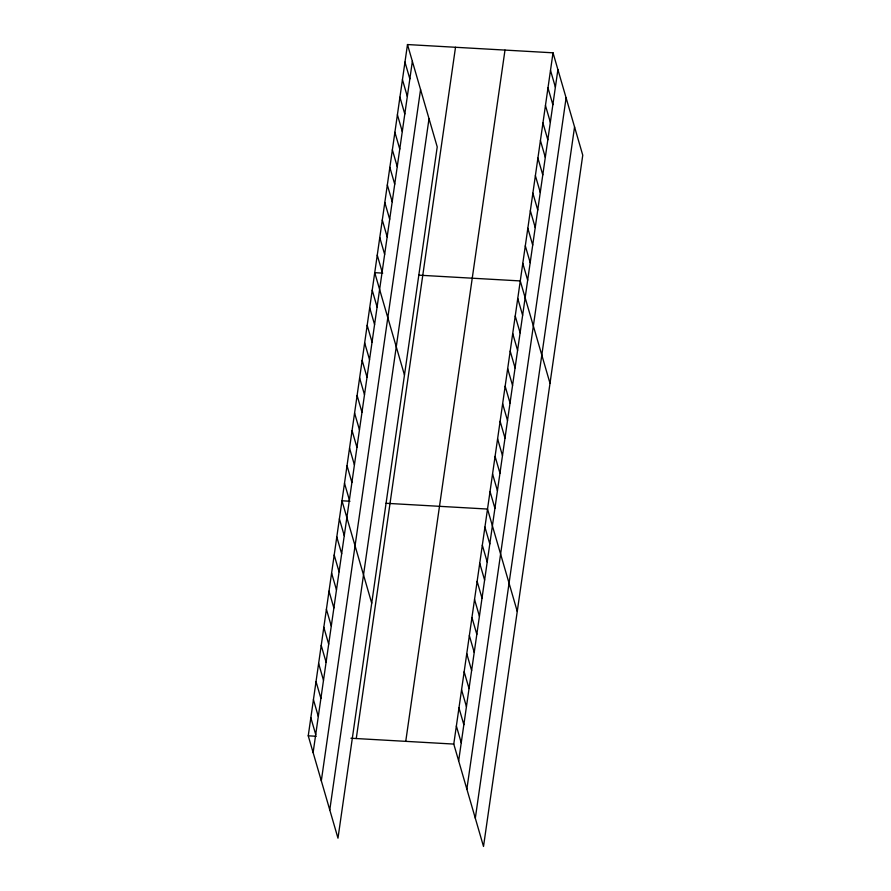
<?xml version="1.0" encoding="UTF-8"?>
<svg xmlns="http://www.w3.org/2000/svg" width="891" height="891" viewBox="0 0 891 891"><rect width="100%" height="100%" fill="white"/><g stroke="black" fill="none" stroke-linecap="round" stroke-linejoin="round"><path stroke-width="1.34" d="M407.488 44.55L437.225 146.926L337.979 838.186L308.241 735.81L407.488 44.55L553.021 52.814L582.759 155.19L483.512 846.45L453.775 744.074L553.021 52.814M313.12 752.605L412.366 61.345M321.317 780.85L420.563 89.59M329.77 809.941L429.017 118.681M356.266 738.539L455.513 47.279M405.75 741.345L504.997 50.085M458.653 760.881L557.9 69.621M466.862 789.114L566.108 97.854M475.315 818.205L574.561 126.956M382.74 273.125L374.732 272.668L404.469 375.044M418.759 275.163L520.266 280.932L550.014 383.308M349.985 501.232L341.977 500.787L371.725 603.151M386.003 503.281L487.522 509.051L517.259 611.426M308.241 735.81L316.238 736.267M350.931 738.238L453.775 744.074M550.504 70.367L555.383 87.162M547.987 87.908L552.865 104.715M545.459 105.461L550.348 122.256M542.942 123.003L547.82 139.809M540.425 140.555L545.303 157.351M537.908 158.097L542.786 174.903M535.391 175.65L540.269 192.445M532.863 193.191L537.752 209.998M530.345 210.744L535.224 227.539M527.828 228.285L532.707 245.092M525.311 245.838L530.19 262.633M522.794 263.38L527.672 280.186M517.749 298.474L522.627 315.28M515.232 316.027L520.11 332.822M512.715 333.579L517.593 350.375M510.198 351.121L515.076 367.916M507.67 368.674L512.559 385.469M505.152 386.215L510.031 403.01M404.96 62.103L409.849 78.898M502.635 403.768L507.514 420.563M402.442 79.644L407.321 96.44M500.118 421.309L504.997 438.116M399.925 97.197L404.804 113.992M497.59 438.862L502.479 455.657M397.408 114.739L402.286 131.534M495.073 456.404L499.962 473.21M394.891 132.291L399.769 149.087M492.556 473.956L497.434 490.752M392.363 149.833L397.252 166.628M490.039 491.498L494.917 508.304M389.846 167.385L394.724 184.181M387.329 184.927L392.207 201.734M484.927 527.127L489.805 543.922M384.812 202.48L389.69 219.275M482.332 545.203L487.21 562.009M382.295 220.021L387.173 236.828M479.737 563.29L484.615 580.086M379.766 237.574L384.656 254.369M477.13 581.366L482.02 598.162M377.249 255.116L382.128 271.922M474.535 599.443L479.425 616.238M471.94 617.519L476.83 634.325M372.215 290.21L377.093 307.016M469.345 635.606L474.235 652.401M369.698 307.763L374.576 324.558M466.75 653.682L471.629 670.477M367.17 325.304L372.059 342.111M464.155 671.758L469.034 688.554M364.653 342.857L369.531 359.652M461.56 689.834L466.439 706.641M362.136 360.398L367.014 377.205M458.965 707.922L463.843 724.717M359.619 377.951L364.497 394.746M456.37 725.998L461.248 742.793M357.102 395.493L361.98 412.299M354.573 413.045L359.463 429.841M352.056 430.587L356.935 447.393M349.539 448.14L354.418 464.935M347.022 465.681L351.9 482.488M344.505 483.234L349.383 500.029M339.382 518.863L344.26 535.658M336.787 536.939L341.665 553.734M334.192 555.015L339.07 571.822M331.597 573.102L336.475 589.898M329.002 591.178L333.88 607.974M326.407 609.255L331.285 626.05M323.812 627.331L328.69 644.137M321.217 645.418L326.095 662.213M318.622 663.494L323.5 680.29M316.027 681.57L320.905 698.377M313.432 699.647L318.31 716.453M310.836 717.734L315.715 734.529"/></g></svg>
